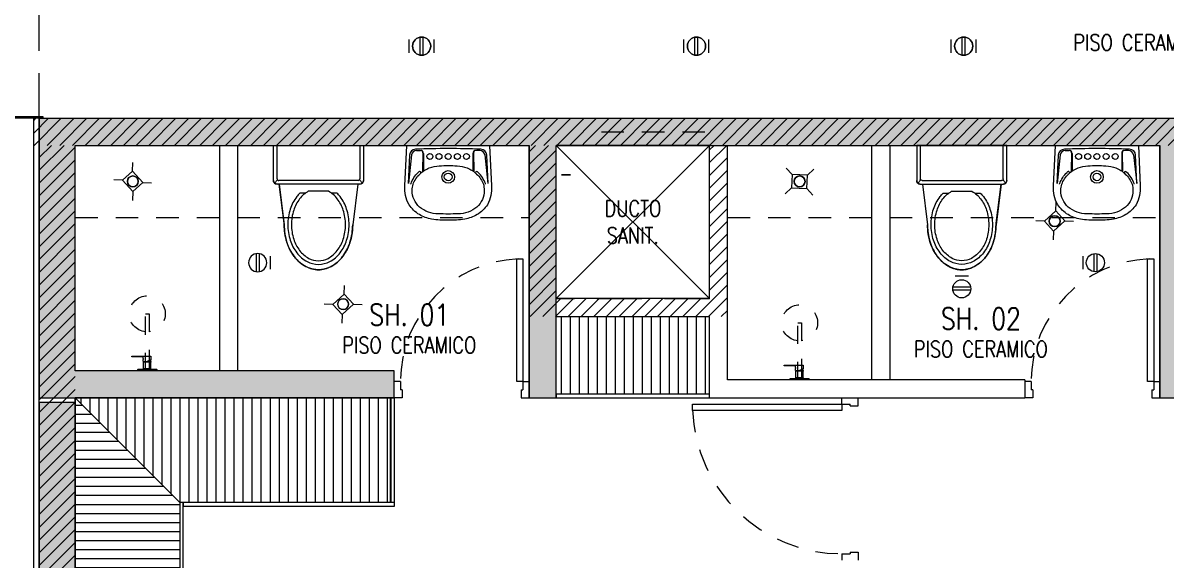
# Model space of a CAD drawing. Header units: millimetres. Extents: x 3738 to 3833, y 1327 to 1657.
# Drawn here: x 3795.41 to 3801.76, y 1485.61 to 1488.59 of the extents above; entities that cross this region are included whole.
import ezdxf
from ezdxf.enums import TextEntityAlignment as Align

# ---------------------------------------------------------------- set-up
doc = ezdxf.new("R2010")
doc.units = ezdxf.units.MM
for name, pattern in [('HIDDEN', [0.375, 0.25, -0.125]), ('HIDDEN2', [0.1875, 0.125, -0.0625]), ('X-REF_DP_Arquitectura$0$HIDDEN', [0.375, 0.25, -0.125])]:
    doc.linetypes.add(name, pattern=pattern)
doc.layers.get('0').update_dxf_attribs({"color": 251, "lineweight": 9})
for name, color, linetype, lineweight in [('A-07', 251, 'Continuous', 13), ('A-LINEAS', 251, 'Continuous', 13), ('A-MOBILIARIO', 251, 'Continuous', 13), ('A-MURO BAJO', 251, 'Continuous', 13), ('A-MUROS', 251, 'Continuous', 13), ('A-PROYECCIONES INT.', 251, 'HIDDEN2', 13), ('A-SANITARIOS', 251, 'Continuous', 13), ('A-TEXTO-ACABADO PISO', 251, 'Continuous', 13), ('A-TEXTO-AMBIENTE', 251, 'Continuous', 13), ('A_20_Estructuras', 251, 'Continuous', 13), ('A_30_DispositivosSanit', 251, 'Continuous', 13), ('A_50_TextoAmbiente', 251, 'Continuous', 13), ('A_50_TextoIndicaciones', 251, 'Continuous', 13), ('A_50_Vigas', 251, 'X-REF_DP_Arquitectura$0$HIDDEN', 13), ('A_60_HatchEstructuras', 251, 'Continuous', 13), ('DLP_MOBILIARIO FIJO', 251, 'Continuous', 13), ('MURO CF 120', 251, 'Continuous', 13), ('MURO CF 60', 251, 'Continuous', 13)]:
    doc.layers.add(name, color=color, linetype=linetype, lineweight=lineweight)
doc.styles.add('ROMANS', font='romans.shx', dxfattribs={"width": 0.8})
pattern_1 = [(45, (131.3, -47.8), (-0.035355339, 0.035355339), [])]
pattern_2 = [(45, (-21.67, -43.67528), (-0.03535534, 0.03535534), [])]

# ---------------------------------------------------------------- blocks, each defined once
blk = doc.blocks.new('ESTRUC_P1')
at = {"layer": 'A_60_HatchEstructuras'}
h = blk.add_hatch(color=256, dxfattribs=at)
h.dxf.hatch_style = 1
h.paths.add_polyline_path([(26.45, -4.925), (28.1, -4.925), (28.1, -4.775), (25.905, -4.775), (25.905, -4.925), (26.25, -4.925), (26.25, -6.325), (35.65, -6.325), (35.65, -6.175), (32.1, -6.175), (32.1, -4.775), (31.9, -4.775), (31.9, -6.175), (29, -6.175), (29, -4.775), (28.85, -4.775), (28.85, -6.175), (26.45, -6.175)])
h.paths.add_polyline_path([(25.88, -7.675), (28.4, -7.675), (28.4, -9.075), (28.55, -9.075), (28.55, -7.675), (31.9, -7.675), (31.9, -9.075), (32.1, -9.075), (32.1, -7.675), (35.65, -7.675), (35.65, -7.525), (25.68, -7.525), (25.68, -9.075), (27.65, -9.075), (27.65, -8.925), (25.88, -8.925)])
h = blk.add_hatch(color=256, dxfattribs=at)
h.dxf.hatch_style = 1
h.paths.add_polyline_path([(25.5, -7.525), (24.15, -7.525), (24.15, -7.675), (25.35, -7.675), (25.35, -10.025), (23.15, -10.025), (23.15, -9.475), (22.7, -9.475), (22.7, -9.625), (23, -9.625), (23, -10.175), (25.35, -10.175), (25.35, -12.825), (22.7, -12.825), (22.7, -12.975), (25.5, -12.975)])
h.paths.add_polyline_path([(25.88, -9.1), (25.68, -9.1), (25.68, -13.375), (26.5, -13.375), (26.5, -13.225), (25.88, -13.225)])
at = {"layer": 'A_20_Estructuras'}
for points in [[(25.88, -7.675), (28.4, -7.675), (28.4, -9.075), (28.55, -9.075), (28.55, -7.675), (31.9, -7.675), (31.9, -9.075), (32.1, -9.075), (32.1, -7.675), (35.65, -7.675), (35.65, -7.525), (25.68, -7.525), (25.68, -9.075), (27.65, -9.075), (27.65, -8.925), (25.88, -8.925)], [(25.88, -9.1), (25.68, -9.1), (25.68, -13.375), (26.5, -13.375), (26.5, -13.225), (25.88, -13.225)]]:
    blk.add_lwpolyline(points, close=True, dxfattribs=at)
at = {"layer": 'A_20_Estructuras', "linetype": 'HIDDEN', "ltscale": 0.5, "elevation": 0}
blk.add_lwpolyline([(28.8, -7.6), (29.4, -7.6)], dxfattribs=at)
at = {"layer": 'A_50_Vigas'}
blk.add_lwpolyline([(25.68, -7.525), (25.68, -6.325)], dxfattribs=at)
at = {"layer": 'A_50_Vigas', "elevation": 0}
for points in [[(29.4, -8.525), (29.4, -7.675)], [(29.4, -8.525), (28.55, -8.525)]]:
    blk.add_lwpolyline(points, dxfattribs=at)
blk = doc.blocks.new('N.03')
at = {"color": 3}
blk.add_lwpolyline([(-0.05, 5.46), (0.2, 5.46), (0.2, 5.45), (-0.05, 5.45)], close=True, dxfattribs=at)
at = {"layer": 'A-MUROS'}
blk.add_line((0.15, -0.4), (0.15, 5.45), dxfattribs=at)
blk = doc.blocks.new('SIFON JET_PLANTA')
for p, q in [((-0.215, 0.2181, 0), (-0.44, 0.19, 0)), ((-0.215, -0.23, 0), (-0.215, 0.23, 0)), ((-0.2091, 0.2441, 0), (-0.1921, 0.2271, 0)), ((-0.195, 0.25, 0), (0, 0.25, 0)), ((-0.195, -0.22, 0), (-0.195, 0.22, 0)), ((-0.185, 0.23, 0), (0, 0.23, 0)), ((0, 0.25, 0), (0, -0.25, 0)), ((-0.265, 0.0718, 0), (-0.265, 0.1028, 0)), ((-0.255, -0.0562, 0), (-0.255, 0.0562, 0)), ((-0.265, -0.1028, 0), (-0.265, -0.0718, 0)), ((-0.215, -0.2181, 0), (-0.44, -0.19, 0)), ((-0.2091, -0.2441, 0), (-0.1921, -0.2271, 0)), ((0, -0.25, 0), (-0.195, -0.25, 0)), ((0, -0.23, 0), (-0.185, -0.23, 0))]:
    blk.add_line(p, q)
at = {"extrusion": (-2.64698e-23, 6.61744e-24, -1)}
for p, q in [((-0.44, 0.19, 0), (-0.4322, 0.191, 0)), ((-0.4322, 0.191, 0), (-0.215, 0.2181, 0)), ((-0.215, 0.2278, 0), (-0.2149, 0.2323, 0)), ((-0.215, 0.2234, 0), (-0.215, 0.2278, 0)), ((-0.215, 0.2181, 0), (-0.215, 0.2234, 0)), ((-0.2149, 0.2323, 0), (-0.2142, 0.2356, 0)), ((-0.2142, 0.2356, 0), (-0.2129, 0.239, 0)), ((-0.2129, 0.239, 0), (-0.211, 0.2419, 0)), ((-0.211, 0.2419, 0), (-0.2091, 0.2441, 0)), ((-0.2091, 0.2441, 0), (-0.2077, 0.2455, 0)), ((-0.2077, 0.2455, 0), (-0.2055, 0.247, 0)), ((-0.2055, 0.247, 0), (-0.2007, 0.2492, 0)), ((-0.2007, 0.2492, 0), (-0.195, 0.25, 0)), ((-0.195, 0.25, 0), (-0.195, 0.25, 0)), ((-0.195, 0.25, 0), (-0.1605, 0.25, 0)), ((-0.1605, 0.25, 0), (-0.0975, 0.25, 0)), ((-0.0975, 0.25, 0), (-0.0323, 0.25, 0)), ((-0.0323, 0.25, 0), (0, 0.25, 0)), ((0, 0.25, 0), (0, -0.25, 0)), ((-0.6299, 0.1235, 0), (-0.6251, 0.1276, 0)), ((-0.6251, 0.1276, 0), (-0.6206, 0.1314, 0)), ((-0.6206, 0.1314, 0), (-0.6168, 0.1344, 0)), ((-0.6168, 0.1344, 0), (-0.6106, 0.1389, 0)), ((-0.6106, 0.1389, 0), (-0.6061, 0.142, 0)), ((-0.6061, 0.142, 0), (-0.6, 0.1461, 0)), ((-0.6, 0.1461, 0), (-0.5963, 0.1484, 0)), ((-0.5963, 0.1484, 0), (-0.5908, 0.1517, 0)), ((-0.5908, 0.1517, 0), (-0.5862, 0.1543, 0)), ((-0.5862, 0.1543, 0), (-0.5794, 0.158, 0)), ((-0.5794, 0.158, 0), (-0.5693, 0.1629, 0)), ((-0.5693, 0.1629, 0), (-0.5517, 0.1703, 0)), ((-0.5517, 0.1703, 0), (-0.5465, 0.1722, 0)), ((-0.5465, 0.1722, 0), (-0.5385, 0.1749, 0)), ((-0.5385, 0.1749, 0), (-0.5346, 0.176, 0)), ((-0.5346, 0.176, 0), (-0.5265, 0.1784, 0)), ((-0.5265, 0.1784, 0), (-0.5216, 0.1797, 0)), ((-0.5216, 0.1797, 0), (-0.5148, 0.1813, 0)), ((-0.5148, 0.1813, 0), (-0.5079, 0.1829, 0)), ((-0.5079, 0.1829, 0), (-0.5016, 0.1842, 0)), ((-0.5016, 0.1842, 0), (-0.4865, 0.1867, 0)), ((-0.4865, 0.1867, 0), (-0.4763, 0.188, 0)), ((-0.4763, 0.188, 0), (-0.4726, 0.1884, 0)), ((-0.4726, 0.1884, 0), (-0.4636, 0.1892, 0)), ((-0.4636, 0.1892, 0), (-0.4549, 0.1897, 0)), ((-0.4549, 0.1897, 0), (-0.449, 0.1899, 0)), ((-0.449, 0.1899, 0), (-0.44, 0.19, 0)), ((-0.6779, 0.0582, 0), (-0.6745, 0.0655, 0)), ((-0.6745, 0.0655, 0), (-0.6722, 0.0699, 0)), ((-0.6745, 0.0655, 0), (-0.6745, 0.0655, 0)), ((-0.6722, 0.0699, 0), (-0.6705, 0.0728, 0)), ((-0.6705, 0.0728, 0), (-0.669, 0.0755, 0)), ((-0.669, 0.0755, 0), (-0.6672, 0.0785, 0)), ((-0.6672, 0.0785, 0), (-0.665, 0.082, 0)), ((-0.665, 0.082, 0), (-0.6634, 0.0845, 0)), ((-0.6634, 0.0845, 0), (-0.6611, 0.088, 0)), ((-0.6611, 0.088, 0), (-0.657, 0.0936, 0)), ((-0.657, 0.0936, 0), (-0.6534, 0.0984, 0)), ((-0.657, 0.0936, 0), (-0.657, 0.0936, 0)), ((-0.6534, 0.0984, 0), (-0.6503, 0.1023, 0)), ((-0.6534, 0.0984, 0), (-0.6534, 0.0984, 0)), ((-0.6503, 0.1023, 0), (-0.6453, 0.108, 0)), ((-0.6453, 0.108, 0), (-0.6386, 0.1152, 0)), ((-0.6386, 0.1152, 0), (-0.6326, 0.121, 0)), ((-0.6326, 0.121, 0), (-0.6299, 0.1235, 0)), ((-0.69, 0, 0), (-0.6899, 0.0044, 0)), ((-0.6899, 0.0044, 0), (-0.6897, 0.0096, 0)), ((-0.6897, 0.0096, 0), (-0.6893, 0.014, 0)), ((-0.6893, 0.014, 0), (-0.6887, 0.0194, 0)), ((-0.6887, 0.0194, 0), (-0.6881, 0.0236, 0)), ((-0.6881, 0.0236, 0), (-0.6872, 0.0284, 0)), ((-0.6881, 0.0236, 0), (-0.6881, 0.0236, 0)), ((-0.6872, 0.0284, 0), (-0.6867, 0.031, 0)), ((-0.6867, 0.031, 0), (-0.6855, 0.0361, 0)), ((-0.6855, 0.0361, 0), (-0.6838, 0.0421, 0)), ((-0.6855, 0.0361, 0), (-0.6855, 0.0361, 0)), ((-0.6838, 0.0421, 0), (-0.6819, 0.048, 0)), ((-0.6838, 0.0421, 0), (-0.6838, 0.0421, 0)), ((-0.6819, 0.048, 0), (-0.6804, 0.0521, 0)), ((-0.6804, 0.0521, 0), (-0.6793, 0.0547, 0)), ((-0.6793, 0.0547, 0), (-0.6779, 0.0582, 0)), ((-0.6899, -0.0065, 0), (-0.69, 0, 0)), ((-0.6896, -0.0111, 0), (-0.6899, -0.0065, 0)), ((-0.6891, -0.0164, 0), (-0.6896, -0.0111, 0)), ((-0.6881, -0.0232, 0), (-0.6891, -0.0164, 0)), ((-0.6876, -0.0264, 0), (-0.6881, -0.0232, 0)), ((-0.687, -0.0296, 0), (-0.6876, -0.0264, 0)), ((-0.6864, -0.0321, 0), (-0.687, -0.0296, 0)), ((-0.6855, -0.0361, 0), (-0.6864, -0.0321, 0)), ((-0.6838, -0.0419, 0), (-0.6855, -0.0361, 0)), ((-0.6827, -0.0457, 0), (-0.6838, -0.0419, 0)), ((-0.6814, -0.0492, 0), (-0.6827, -0.0457, 0)), ((-0.6803, -0.0522, 0), (-0.6814, -0.0492, 0)), ((-0.6792, -0.0551, 0), (-0.6803, -0.0522, 0)), ((-0.6779, -0.0581, 0), (-0.6792, -0.0551, 0)), ((-0.677, -0.0602, 0), (-0.6779, -0.0581, 0)), ((-0.6751, -0.0642, 0), (-0.677, -0.0602, 0)), ((-0.6722, -0.0699, 0), (-0.6751, -0.0642, 0)), ((-0.6706, -0.0727, 0), (-0.6722, -0.0699, 0)), ((-0.6679, -0.0774, 0), (-0.6706, -0.0727, 0)), ((-0.6646, -0.0826, 0), (-0.6679, -0.0774, 0)), ((-0.6623, -0.0862, 0), (-0.6646, -0.0826, 0)), ((-0.6599, -0.0897, 0), (-0.6623, -0.0862, 0)), ((-0.6554, -0.0958, 0), (-0.6599, -0.0897, 0)), ((-0.6494, -0.1032, 0), (-0.6554, -0.0958, 0)), ((-0.6458, -0.1074, 0), (-0.6494, -0.1032, 0)), ((-0.64, -0.1137, 0), (-0.6458, -0.1074, 0)), ((-0.6379, -0.1158, 0), (-0.64, -0.1137, 0)), ((-0.6347, -0.119, 0), (-0.6379, -0.1158, 0)), ((-0.6335, -0.1201, 0), (-0.6347, -0.119, 0)), ((-0.6347, -0.119, 0), (-0.6347, -0.119, 0)), ((-0.6318, -0.1217, 0), (-0.6335, -0.1201, 0)), ((-0.6305, -0.123, 0), (-0.6318, -0.1217, 0)), ((-0.6318, -0.1217, 0), (-0.6318, -0.1217, 0)), ((-0.6288, -0.1244, 0), (-0.6305, -0.123, 0)), ((-0.6276, -0.1255, 0), (-0.6288, -0.1244, 0)), ((-0.6262, -0.1268, 0), (-0.6276, -0.1255, 0)), ((-0.6245, -0.1281, 0), (-0.6262, -0.1268, 0)), ((-0.6235, -0.1291, 0), (-0.6245, -0.1281, 0)), ((-0.6245, -0.1281, 0), (-0.6245, -0.1281, 0)), ((-0.6223, -0.13, 0), (-0.6235, -0.1291, 0)), ((-0.6215, -0.1307, 0), (-0.6223, -0.13, 0)), ((-0.6204, -0.1315, 0), (-0.6215, -0.1307, 0)), ((-0.6193, -0.1324, 0), (-0.6204, -0.1315, 0)), ((-0.6179, -0.1335, 0), (-0.6193, -0.1324, 0)), ((-0.6168, -0.1344, 0), (-0.6179, -0.1335, 0)), ((-0.6153, -0.1355, 0), (-0.6168, -0.1344, 0)), ((-0.6142, -0.1363, 0), (-0.6153, -0.1355, 0)), ((-0.612, -0.1379, 0), (-0.6142, -0.1363, 0)), ((-0.6086, -0.1403, 0), (-0.612, -0.1379, 0)), ((-0.607, -0.1415, 0), (-0.6086, -0.1403, 0)), ((-0.6058, -0.1422, 0), (-0.607, -0.1415, 0)), ((-0.6039, -0.1435, 0), (-0.6058, -0.1422, 0)), ((-0.602, -0.1448, 0), (-0.6039, -0.1435, 0)), ((-0.6004, -0.1458, 0), (-0.602, -0.1448, 0)), ((-0.5987, -0.1469, 0), (-0.6004, -0.1458, 0)), ((-0.5964, -0.1483, 0), (-0.5987, -0.1469, 0)), ((-0.595, -0.1492, 0), (-0.5964, -0.1483, 0)), ((-0.5936, -0.15, 0), (-0.595, -0.1492, 0)), ((-0.5918, -0.1511, 0), (-0.5936, -0.15, 0)), ((-0.5896, -0.1524, 0), (-0.5918, -0.1511, 0)), ((-0.5871, -0.1538, 0), (-0.5896, -0.1524, 0)), ((-0.5833, -0.1559, 0), (-0.5871, -0.1538, 0)), ((-0.5781, -0.1587, 0), (-0.5833, -0.1559, 0)), ((-0.5759, -0.1598, 0), (-0.5781, -0.1587, 0)), ((-0.5738, -0.1608, 0), (-0.5759, -0.1598, 0)), ((-0.5702, -0.1625, 0), (-0.5738, -0.1608, 0)), ((-0.5675, -0.1637, 0), (-0.5702, -0.1625, 0)), ((-0.5659, -0.1645, 0), (-0.5675, -0.1637, 0)), ((-0.5644, -0.1652, 0), (-0.5659, -0.1645, 0)), ((-0.5614, -0.1664, 0), (-0.5644, -0.1652, 0)), ((-0.5598, -0.1671, 0), (-0.5614, -0.1664, 0)), ((-0.5568, -0.1683, 0), (-0.5598, -0.1671, 0)), ((-0.5543, -0.1693, 0), (-0.5568, -0.1683, 0)), ((-0.551, -0.1706, 0), (-0.5543, -0.1693, 0)), ((-0.5491, -0.1713, 0), (-0.551, -0.1706, 0)), ((-0.5465, -0.1722, 0), (-0.5491, -0.1713, 0)), ((-0.5449, -0.1728, 0), (-0.5465, -0.1722, 0)), ((-0.5428, -0.1735, 0), (-0.5449, -0.1728, 0)), ((-0.5412, -0.174, 0), (-0.5428, -0.1735, 0)), ((-0.5385, -0.1749, 0), (-0.5412, -0.174, 0)), ((-0.5352, -0.1759, 0), (-0.5385, -0.1749, 0)), ((-0.5385, -0.1749, 0), (-0.5385, -0.1749, 0)), ((-0.5321, -0.1768, 0), (-0.5352, -0.1759, 0)), ((-0.5296, -0.1775, 0), (-0.5321, -0.1768, 0)), ((-0.5267, -0.1783, 0), (-0.5296, -0.1775, 0)), ((-0.5238, -0.1791, 0), (-0.5267, -0.1783, 0)), ((-0.5267, -0.1783, 0), (-0.5267, -0.1783, 0)), ((-0.5217, -0.1796, 0), (-0.5238, -0.1791, 0)), ((-0.5177, -0.1807, 0), (-0.5217, -0.1796, 0)), ((-0.5151, -0.1813, 0), (-0.5177, -0.1807, 0)), ((-0.5118, -0.1821, 0), (-0.5151, -0.1813, 0)), ((-0.5094, -0.1826, 0), (-0.5118, -0.1821, 0)), ((-0.5066, -0.1832, 0), (-0.5094, -0.1826, 0)), ((-0.5022, -0.184, 0), (-0.5066, -0.1832, 0)), ((-0.4974, -0.1849, 0), (-0.5022, -0.184, 0)), ((-0.495, -0.1854, 0), (-0.4974, -0.1849, 0)), ((-0.4974, -0.1849, 0), (-0.4974, -0.1849, 0)), ((-0.4936, -0.1856, 0), (-0.495, -0.1854, 0)), ((-0.4916, -0.1859, 0), (-0.4936, -0.1856, 0)), ((-0.4884, -0.1864, 0), (-0.4916, -0.1859, 0)), ((-0.4862, -0.1867, 0), (-0.4884, -0.1864, 0)), ((-0.4824, -0.1872, 0), (-0.4862, -0.1867, 0)), ((-0.4812, -0.1874, 0), (-0.4824, -0.1872, 0)), ((-0.4785, -0.1877, 0), (-0.4812, -0.1874, 0)), ((-0.4761, -0.188, 0), (-0.4785, -0.1877, 0)), ((-0.4735, -0.1883, 0), (-0.4761, -0.188, 0)), ((-0.4695, -0.1887, 0), (-0.4735, -0.1883, 0)), ((-0.4651, -0.189, 0), (-0.4695, -0.1887, 0)), ((-0.4639, -0.1891, 0), (-0.4651, -0.189, 0)), ((-0.4651, -0.189, 0), (-0.4651, -0.189, 0)), ((-0.4619, -0.1893, 0), (-0.4639, -0.1891, 0)), ((-0.4592, -0.1894, 0), (-0.4619, -0.1893, 0)), ((-0.4568, -0.1896, 0), (-0.4592, -0.1894, 0)), ((-0.455, -0.1897, 0), (-0.4568, -0.1896, 0)), ((-0.4518, -0.1898, 0), (-0.455, -0.1897, 0)), ((-0.449, -0.1899, 0), (-0.4518, -0.1898, 0)), ((-0.4467, -0.1899, 0), (-0.449, -0.1899, 0)), ((-0.4428, -0.19, 0), (-0.4467, -0.1899, 0)), ((-0.44, -0.19, 0), (-0.4428, -0.19, 0)), ((-0.215, -0.2181, 0), (-0.44, -0.19, 0)), ((-0.215, -0.227, 0), (-0.215, -0.2181, 0)), ((-0.215, -0.23, 0), (-0.215, -0.227, 0)), ((-0.2147, -0.2335, 0), (-0.215, -0.23, 0)), ((-0.2138, -0.2369, 0), (-0.2147, -0.2335, 0)), ((-0.2126, -0.2395, 0), (-0.2138, -0.2369, 0)), ((-0.2138, -0.2369, 0), (-0.2138, -0.2369, 0)), ((-0.2108, -0.2423, 0), (-0.2126, -0.2395, 0)), ((-0.2126, -0.2395, 0), (-0.2126, -0.2395, 0)), ((-0.2091, -0.2441, 0), (-0.2108, -0.2423, 0)), ((-0.2108, -0.2423, 0), (-0.2108, -0.2423, 0)), ((-0.2108, -0.2423, 0), (-0.2108, -0.2423, 0)), ((-0.209, -0.244, 0), (-0.2091, -0.2441, 0)), ((-0.2067, -0.2462, 0), (-0.209, -0.244, 0)), ((-0.209, -0.244, 0), (-0.209, -0.244, 0)), ((-0.2029, -0.2484, 0), (-0.2067, -0.2462, 0)), ((-0.2067, -0.2462, 0), (-0.2067, -0.2462, 0)), ((-0.1995, -0.2495, 0), (-0.2029, -0.2484, 0)), ((-0.2029, -0.2484, 0), (-0.2029, -0.2484, 0)), ((-0.195, -0.25, 0), (-0.1995, -0.2495, 0)), ((0, -0.25, 0), (-0.195, -0.25, 0))]:
    blk.add_line(p, q, dxfattribs=at)
at = {"elevation": 0}
for points in [[(-0.265, 0.1028, 0.0362), (-0.2844, 0.1202, 0.08725), (-0.3535, 0.1565, 0.077598), (-0.44, 0.17, 0.077598), (-0.5265, 0.1565, 0.08725), (-0.5956, 0.1202, 0.105601), (-0.6443, 0.0627, 0.12364), (-0.66, 0, 0.12364), (-0.6443, -0.0627, 0.105601), (-0.5956, -0.1202, 0.08725), (-0.5265, -0.1565, 0.077598), (-0.44, -0.17, 0.077598)], [(-0.255, 0.0562, 0.100268), (-0.2967, 0.1044, 0.08725), (-0.3596, 0.1374, 0.077598), (-0.44, 0.15, 0.077598), (-0.5204, 0.1374, 0.08725), (-0.5833, 0.1044, 0.105601), (-0.6266, 0.0532, 0.12364), (-0.64, 0, 0.12364), (-0.6266, -0.0532, 0.105601), (-0.5833, -0.1044, 0.08725), (-0.5204, -0.1374, 0.077598), (-0.44, -0.15, 0.077598)], [(-0.44, -0.15, 0.077598), (-0.3596, -0.1374, 0.08725), (-0.2967, -0.1044, 0.100268), (-0.255, -0.0562, 0.12364)], [(-0.44, -0.17, 0.077598), (-0.3535, -0.1565, 0.08725), (-0.2844, -0.1202, 0.0362), (-0.265, -0.1028, 0.12364)]]:
    blk.add_lwpolyline(points, format="xyb", dxfattribs=at)
for centre, radius, start, end in [((-0.195, 0.23, 0), 0.02, 90, 180), ((-0.185, 0.22, 0), 0.01, 90, 180), ((-0.4939, -0.0273, 0), 0.203, 127.23483, 151.40883), ((-0.4613, -0.0702, 0), 0.257, 107.47412, 127.23483), ((-0.44, -0.1379, 0), 0.3279, 90, 107.47412), ((-0.544, 0, 0), 0.146, 151.40883, 180), ((-0.544, 0, 0), 0.146, 180, 208.59117), ((-0.4939, 0.0273, 0), 0.203, 208.59117, 232.76517), ((-0.4613, 0.0702, 0), 0.257, 232.76517, 252.52588), ((-0.44, 0.1379, 0), 0.3279, 252.52588, 270), ((-0.195, -0.23, 0), 0.02, 180, 270), ((-0.185, -0.22, 0), 0.01, 180, 270)]:
    blk.add_arc(centre, radius, start, end)
blk = doc.blocks.new('BOWL-ITALGRIF_VARADERO_01')
for p, q in [((-0.2032, -0.1971), (-0.2208, -0.038)), ((0.2032, -0.1971), (0.2208, -0.038)), ((-0.1404, -0.2077), (-0.1424, -0.1083)), ((-0.1375, -0.205), (-0.1375, -0.1117)), ((0.1375, -0.205), (0.1375, -0.1117)), ((0.1404, -0.2077), (0.1424, -0.1083)), ((-0.1753, -0.222), (-0.1544, -0.222)), ((0.1753, -0.222), (0.1544, -0.222))]:
    blk.add_line(p, q)
for points in [[(-0.0917, 0.1589, -0.02989), (-0.0456, 0.1646, -0.007822), (0.0456, 0.1646, -0.02989), (0.0918, 0.1589, -0.091737), (0.1601, 0.1343, -0.112496), (0.2175, 0.0792, -0.147885), (0.2402, -0.0257), (0.23, -0.25), (-0.23, -0.25), (-0.2402, -0.0257, -0.147885), (-0.2175, 0.0792, -0.112496), (-0.1601, 0.1343, -0.091737)], [(-0.0496, -0.1363, -0.062677), (-0.1048, -0.1249, -0.110639), (-0.1576, -0.091, -0.120976), (-0.195, -0.0344, -0.061198), (-0.2, 0, -0.21707), (-0.1593, 0.092, -0.174983), (-0.0545, 0.1298, -0.010618), (0, 0.131, -0.010618), (0.0545, 0.1298, -0.174983), (0.1593, 0.092, -0.21707), (0.2, 0, -0.061198), (0.195, -0.0344, -0.120976), (0.1576, -0.091, -0.110639), (0.1048, -0.1249, -0.062677), (0.0496, -0.1363, -0.017583), (0, -0.138, -0.017583)]]:
    blk.add_lwpolyline(points, format="xyb", close=True)
for points in [[(-0.2216, -0.0381), (-0.2145, -0.1954, 0.390823), (-0.1807, -0.2288, 0.017524), (0.1807, -0.2288, 0.390823), (0.2145, -0.1954), (0.2216, -0.0381)], [(-0.2072, -0.035, 0.005), (-0.2064, -0.038, 0.121292), (-0.166, -0.0996, 0.007977), (-0.1624, -0.1031)], [(0.2072, -0.035, -0.005), (0.2064, -0.038, -0.121292), (0.166, -0.0996, -0.007977), (0.1624, -0.1031)]]:
    blk.add_lwpolyline(points, format="xyb")
for centre, radius in [((0, -0.075), 0.035), ((0, -0.075), 0.0215), ((-0.1015, -0.1885), 0.0165), ((-0.051, -0.1885), 0.0165), ((0, -0.1885), 0.0165), ((0.051, -0.1885), 0.0165), ((0.1015, -0.1885), 0.0165)]:
    blk.add_circle(centre, radius)
for centre, radius, start, end in [((-0.1583, -0.0987), 0.006, 226.64309, 46.64309), ((-0.1404, -0.1083), 0.002, 54.36186, 181.13739), ((-0.1355, -0.1117), 0.002, 56.71088, 180), ((0.1048, -0.1249), 9.094947017729287e-16, 0, 217.6714), ((0.1355, -0.1117), 0.002, 0, 123.28912), ((0.1404, -0.1083), 0.002, 358.86261, 125.63814), ((0.1583, -0.0987), 0.006, 133.35691, 313.35691), ((-0.1753, -0.194), 0.028, 186.31112, 270), ((-0.1545, -0.205), 0.017, 270, 0), ((-0.1544, -0.208), 0.014, 270, 1.13739), ((0.1545, -0.205), 0.017, 180, 270), ((0.1544, -0.208), 0.014, 178.86261, 270), ((0.1753, -0.194), 0.028, 270, 353.68888)]:
    blk.add_arc(centre, radius, start, end)
blk = doc.blocks.new('*U258')
for p, q in [((0.01, 0.855), (0.01, 0.9)), ((0.1, 0.865), (0.1, 0.9)), ((0.055, 0.855), (0.01, 0.855)), ((0.1, 0.865), (0.055, 0.865)), ((0.055, 0.855), (0.055, 0.865)), ((0.055, 0.045), (0.01, 0.045)), ((0.01, 0.045), (0.01, 0)), ((0.055, 0.045), (0.055, 0.035)), ((0.1, 0.035), (0.055, 0.035)), ((0.1, 0.035), (0.1, 0))]:
    blk.add_line(p, q)
blk.add_lwpolyline([(0.93, 0.07), (0.93, 0.035), (0.1, 0.035), (0.1, 0.07)], close=True)
at = {"color": 7, "linetype": 'HIDDEN2'}
blk.add_arc((0.0995, 0.0339), 0.8311, 2.23015, 89.96723, dxfattribs=at)
blk = doc.blocks.new('*U281')
for p, q in [((0.01, 0.705), (0.01, 0.75)), ((0.055, 0.705), (0.01, 0.705)), ((0.1, 0.715), (0.055, 0.715)), ((0.055, 0.705), (0.055, 0.715)), ((0.1, 0.715), (0.1, 0.75)), ((0.055, 0.045), (0.01, 0.045)), ((0.01, 0.045), (0.01, 0)), ((0.055, 0.045), (0.055, 0.035)), ((0.1, 0.035), (0.055, 0.035)), ((0.1, 0.035), (0.1, 0))]:
    blk.add_line(p, q)
blk.add_lwpolyline([(0.78, 0.07), (0.78, 0.035), (0.1, 0.035), (0.1, 0.07)], close=True)
at = {"color": 7, "linetype": 'HIDDEN2'}
blk.add_arc((0.0996, 0.0341), 0.6809, 2.23015, 89.96723, dxfattribs=at)
blk = doc.blocks.new('ducha marsano')
at = {"linetype": 'HIDDEN2', "ltscale": 0.5, "extrusion": (-4.9425e-10, -7.91123e-10, -1)}
for p, q in [((-0.01, 0), (0.01, 0)), ((0.01, 0), (0.01, -0.3155)), ((-0.0205, -0.08), (-0.0205, -0.0601)), ((-0.0155, -0.058), (-0.0157, -0.058)), ((-0.01, -0.3155), (-0.01, 0)), ((0.0225, -0.0515), (-0.0001, -0.0515)), ((0.0225, -0.0515), (0.0225, -0.0627)), ((0.021, -0.0815), (-0.019, -0.0815)), ((0.025, -0.0815), (0.021, -0.0815)), ((0.0225, -0.0682), (0.0225, -0.077)), ((0.0225, -0.077), (0.025, -0.077)), ((0.025, -0.077), (0.0771, -0.077)), ((0.0771, -0.0815), (0.025, -0.0815)), ((0.0771, -0.077), (0.0816, -0.077)), ((0.0816, -0.0815), (0.0771, -0.0815)), ((0.0816, -0.077), (0.082, -0.077)), ((0.082, -0.0815), (0.0816, -0.0815)), ((0.082, -0.077), (0.084, -0.077)), ((0.084, -0.0815), (0.082, -0.0815)), ((0.0855, -0.0785), (0.0855, -0.08)), ((0.01, -0.3155), (-0.01, -0.3155))]:
    blk.add_line(p, q, dxfattribs=at)
for centre, radius, start, end in [((-0.0004, -0.0462), 0.02, 323.95812, 354.92979), ((0.0004, -0.0462), 0.02, 185.07021, 195.2705), ((0.019, -0.08), 0.0015, 270, 360), ((-0.084, -0.0785), 0.0015, 90, 180), ((-0.084, -0.08), 0.0015, 180, 270), ((0, -0.3155), 0.1, 95.73917, 84.26083)]:
    blk.add_arc(centre, radius, start, end, dxfattribs=at)
at = {"linetype": 'HIDDEN2', "ltscale": 0.5, "extrusion": (-4.94252e-10, -7.91124e-10, -1)}
blk.add_ellipse((0, -0.0515), major_axis=(-0.0225, -0.0095), ratio=0.001448, start_param=0.425436, end_param=1.567366, dxfattribs=at)
at = {"linetype": 'HIDDEN2', "ltscale": 0.5}
for points, degree in [([(-0.0305, 0), (0, 0), (0.0305, 0)], 2), ([(0.0305, 0), (0.0415, 0), (0.0525, 0)], 2), ([(0.0525, 0), (0.0525, -0.0038), (0.0525, -0.0075)], 2), ([(-0.0525, 0), (-0.0525, -0.0038), (-0.0525, -0.0075)], 2), ([(-0.0525, 0), (-0.0415, 0), (-0.0305, 0)], 2), ([(-0.0525, -0.0075), (-0.0525, -0.0075), (-0.0525, -0.0075)], 2), ([(0.0305, -0.008), (0, -0.008), (-0.0305, -0.008)], 2), ([(-0.0215, -0.008), (-0.0215, -0.0093), (-0.0215, -0.0105)], 2), ([(-0.021, -0.011), (-0.007, -0.011), (0.007, -0.011), (0.021, -0.011)], 3), ([(-0.02, -0.011), (-0.02, -0.0294), (-0.02, -0.0477)], 2), ([(-0.0197, -0.048), (0, -0.048), (0.0197, -0.048)], 2), ([(0.02, -0.011), (0.02, -0.0294), (0.02, -0.0477)], 2), ([(0.0215, -0.008), (0.0215, -0.0093), (0.0215, -0.0105)], 2)]:
    blk.add_open_spline(points, degree=degree, dxfattribs=at)
for points, weights in [([(-0.0525, -0.0075), (-0.0525, -0.0075), (-0.0525, -0.0075)], [1, 0.990847086912, 0.982266230892]), ([(-0.052, -0.008), (-0.0525, -0.008), (-0.0525, -0.0075)], [1, 0.707106781193, 1]), ([(-0.0215, -0.0105), (-0.0215, -0.011), (-0.021, -0.011)], [1, 0.70710678154, 1]), ([(-0.02, -0.0477), (-0.02, -0.048), (-0.0197, -0.048)], [1, 0.707106780138, 1]), ([(0.02, -0.0477), (0.02, -0.048), (0.0197, -0.048)], [1, 0.707106779703, 1]), ([(0.0211, -0.011), (0.0211, -0.011), (0.021, -0.011)], [1, 0.992411795776, 1]), ([(0.052, -0.008), (0.0521, -0.008), (0.0521, -0.008)], [1, 0.992411795771, 1])]:
    blk.add_rational_spline(points, weights, degree=2, dxfattribs=at)
for points, knots in [([(-0.0305, -0.008), (-0.0332, -0.008), (-0.0374, -0.008), (-0.0424, -0.008), (-0.0458, -0.008), (-0.0486, -0.008), (-0.0512, -0.008), (-0.052, -0.008), (-0.052, -0.008)], [0, 0, 0, 0, 8.104572, 12.495263, 16.885954, 21.276645, 25.667336, 33.771908, 33.771908, 33.771908, 33.771908]), ([(0.0225, -0.0682), (0.0225, -0.0682), (0.0225, -0.0682), (0.0225, -0.0679), (0.0224, -0.0677), (0.0224, -0.0672), (0.0224, -0.0669), (0.0223, -0.0662), (0.0223, -0.0658), (0.0223, -0.0652), (0.0223, -0.0648), (0.0224, -0.0641), (0.0224, -0.0638), (0.0224, -0.0633), (0.0225, -0.0631), (0.0225, -0.0628), (0.0225, -0.0627), (0.0225, -0.0627)], [0.4148436, 0.4148436, 0.4148436, 0.4148436, 0.5185541, 0.5185541, 0.6222645, 0.6222645, 0.7259759, 0.7259759, 0.8296873, 0.8296873, 0.9333987, 0.9333987, 1.03711, 1.03711, 1.1408205, 1.1408205, 1.2445309, 1.2445309, 1.2445309, 1.2445309]), ([(0.052, -0.008), (0.052, -0.008), (0.0512, -0.008), (0.0486, -0.008), (0.0458, -0.008), (0.0424, -0.008), (0.0374, -0.008), (0.0332, -0.008), (0.0305, -0.008)], [0, 0, 0, 0, 8.104572, 12.495263, 16.885954, 21.276645, 25.667336, 33.771908, 33.771908, 33.771908, 33.771908])]:
    blk.add_open_spline(points, degree=3, knots=knots, dxfattribs=at)
for points, weights, degree, knots in [([(0.0211, -0.011), (0.0211, -0.011), (0.0211, -0.011), (0.0211, -0.011), (0.0214, -0.0109), (0.0215, -0.0107), (0.0215, -0.0105)], [0.918641037743, 0.918640949346, 0.918640860949, 0.918640772552, 0.789223156395, 0.789223156395, 0.918640772552], 3, [0.1238988, 0.1238988, 0.1238988, 0.1238988, 0.1238993, 0.1238993, 0.1238993, 0.78603, 0.78603, 0.78603, 0.78603]), ([(0.0521, -0.008), (0.0521, -0.008), (0.0521, -0.008), (0.0525, -0.0079), (0.0525, -0.0075)], [0.918641037749, 0.918640905153, 0.918640772558, 0.724517853988, 0.918640772558], 2, [0.1238988, 0.1238988, 0.1238988, 0.1238993, 0.1238993, 0.7860311, 0.7860311, 0.7860311])]:
    blk.add_rational_spline(points, weights, degree=degree, knots=knots, dxfattribs=at)
blk = doc.blocks.new('DPTO 75_1P')
at = {"layer": 'DLP_MOBILIARIO FIJO'}
h = blk.add_hatch(dxfattribs=at)
h.set_pattern_fill('_USER', color=8, scale=0.05, angle=450, pattern_type=0)
h.set_pattern_definition([(90, (7.20001, -1.149994), (-0.05, 2e-17), [])])
h.paths.add_polyline_path([(8, -1.1), (7.15, -1.1), (7.15, -1.53), (8, -1.53)])
at = {"layer": 'A-LINEAS'}
for p, q in [((7.15, -0.15, 0), (8, -1, 0)), ((7.15, -1, 0), (8, -0.15, 0))]:
    blk.add_line(p, q, dxfattribs=at)
at = {"layer": 'A-MURO BAJO'}
for p, q in [((6.15, -0.15, 0), (6.15, -1.45, 0)), ((6.25, -0.15, 0), (6.25, -1.45, 0)), ((9.77, -0.15, 0), (9.77, -1.4, 0)), ((9.87, -0.15, 0), (9.87, -1.4, 0))]:
    blk.add_line(p, q, dxfattribs=at)
at = {"layer": 'A-MUROS'}
for p, q in [((10.87, 0, 0), (0.9, 0, 0)), ((7.05, -0.15, 0), (4.65, -0.15, 0)), ((4.65, -1.55, 0), (4.65, -0.15, 0)), ((7.05, -1.45, 0), (7.05, -0.15, 0)), ((7.15, -1, 0), (7.15, -0.15, 0)), ((7.15, -0.15, 0), (8, -0.15, 0)), ((8, -1, 0), (8, -0.15, 0)), ((8.15, -1.55, 0), (8.15, -0.15, 0)), ((10.67, -0.15, 0), (8.15, -0.15, 0)), ((10.67, -1.4, 0), (10.67, -0.15, 0)), ((7.15, -1, 0), (8, -1, 0)), ((7.15, -1.55, 0), (7.15, -1.1, 0)), ((8, -1.1, 0), (7.15, -1.1, 0)), ((8, -1.55, 0), (8, -1.1, 0)), ((5.4, -1.45, 0), (7.05, -1.45, 0)), ((5.4, -1.45, 0), (5.4, -1.55, 0)), ((8.9, -1.55, 0), (8.9, -1.4, 0)), ((8.9, -1.4, 0), (10.67, -1.4, 0)), ((4.65, -1.55, 0), (4.45, -1.55, 0)), ((7.15, -1.55, 0), (5.4, -1.55, 0)), ((8.15, -1.55, 0), (8, -1.55, 0))]:
    blk.add_line(p, q, dxfattribs=at)
at = {"layer": 'A-PROYECCIONES INT.'}
for p, q in [((7.05, -0.55, 0), (4.65, -0.55, 0)), ((10.67, -0.55, 0), (8.15, -0.55, 0))]:
    blk.add_line(p, q, dxfattribs=at)
at = {"layer": 'DLP_MOBILIARIO FIJO', "elevation": 0}
for points in [[(7.15, -1.55), (7.15, -1.53), (8, -1.53), (8, -1.55)], [(8.92, -1.55), (8.9, -1.55), (8.9, -2.13), (8.92, -2.13)]]:
    blk.add_lwpolyline(points, close=True, dxfattribs=at)
at = {"layer": 'A-MOBILIARIO'}
for name, p, xscale, rotation in [('*U281', (4.65, -1.56, 0), -1.000000000000002, 270), ('*U281', (8.15, -1.56, 0), -1.000000000000002, 270), ('*U258', (6.315, -1.55, 0), -1, 180)]:
    blk.add_blockref(name, p, dxfattribs=dict(at, xscale=xscale, rotation=rotation))
at = {"layer": 'A-SANITARIOS', "xscale": -1, "rotation": 180}
for p in [(5, -0.4, 0), (8.6, -0.4, 0)]:
    blk.add_blockref('BOWL-ITALGRIF_VARADERO_01', p, dxfattribs=at)
at = {"layer": 'A-SANITARIOS', "extrusion": (4.49068e-08, -3.60286e-08, 1), "rotation": 90.00000133122334}
blk.add_blockref('SIFON JET_PLANTA', (5.75, -0.15, 0), dxfattribs=at)
at = {"layer": 'A-SANITARIOS', "extrusion": (4.49068e-08, 3.60286e-08, -1), "zscale": -1, "rotation": 90.00000133122295}
blk.add_blockref('SIFON JET_PLANTA', (-9.32, -0.15, 0), dxfattribs=at)
at = {"layer": 'A-SANITARIOS', "extrusion": (-4.9425e-10, 7.91123e-10, -1), "rotation": 180.0000007003578}
for p in [(-10.27, -1.4, 0), (-6.65, -1.45, 0)]:
    blk.add_blockref('ducha marsano', p, dxfattribs=at)
blk = doc.blocks.new('JUNTA2')
at = {"layer": 'DLP_MOBILIARIO FIJO'}
h = blk.add_hatch(dxfattribs=at)
h.set_pattern_fill('_USER', color=8, scale=0.05, angle=180, pattern_type=0)
h.set_pattern_definition([(180, (-9816.035713, -3201.477795), (-6e-18, -0.05), [])])
h.paths.add_polyline_path([(0.28, -9.73), (0.28, -8.6), (0.86, -9.18), (0.86, -9.73)])
h = blk.add_hatch(dxfattribs=at)
h.set_pattern_fill('_USER', color=8, scale=0.05, angle=270, pattern_type=0)
h.set_pattern_definition([(270, (-7201.76499, -2442.99976), (0.05, -9e-18), [])])
h.paths.add_polyline_path([(0.28, -8.6), (2.0314, -8.6), (2.0314, -9.18), (0.86, -9.18)])
at = {"layer": 'A-MUROS'}
blk.add_lwpolyline([(2.05, -8.6), (0.28, -8.6), (0.28, -12.75), (0.9, -12.75), (0.9, -12.9), (0.08, -12.9), (0.08, -7.05), (0.18, -7.05)], dxfattribs=at)
at = {"layer": 'DLP_MOBILIARIO FIJO', "color": 8, "elevation": 0}
blk.add_lwpolyline([(0.28, -9.73), (0.28, -8.6), (0.86, -9.18), (0.86, -9.73)], close=True, dxfattribs=at)
at = {"layer": 'DLP_MOBILIARIO FIJO', "color": 8}
blk.add_lwpolyline([(0.28, -8.6), (2.0314, -8.6), (2.0314, -9.18), (0.86, -9.18)], close=True, dxfattribs=at)
at = {"layer": 'DLP_MOBILIARIO FIJO', "elevation": 0}
for points in [[(0.88, -9.18), (0.86, -9.18), (0.86, -9.73), (0.88, -9.73)], [(2.0514, -9.2), (2.0514, -9.18), (0.88, -9.18), (0.88, -9.2)]]:
    blk.add_lwpolyline(points, close=True, dxfattribs=at)
blk = doc.blocks.new('TF_P1')
blk.add_blockref('JUNTA2', (26.95, 10.575))
blk.add_blockref('N.03', (26.85, -1.925))
at = {"xscale": -1}
blk.add_blockref('DPTO 75_1P', (37.9, 3.525, 0), dxfattribs=at)
blk = doc.blocks.new('TEXTO AMBIENTES P1')
at = {"layer": 'A-TEXTO-ACABADO PISO', "char_height": 0.09, "attachment_point": 2, "rotation": 359.99998, "style": 'ROMANS'}
for insert in [(31.7914, -7.0597, 0), (27.7341, -8.7376), (30.9059, -8.7594)]:
    blk.add_mtext_dynamic_manual_height_columns('PISO CERAMICO', width=1.20225, gutter_width=12.5, heights=[0], dxfattribs=dict(at, insert=insert))
at = {"layer": 'A-TEXTO-AMBIENTE', "style": 'ROMANS', "width": 0.8}
for s, p in [('SH. 01', (27.7342, -8.6748)), ('SH. 02', (30.9062, -8.6966))]:
    blk.add_text(s, height=0.12, dxfattribs=at).set_placement(p, align=Align.CENTER)
blk = doc.blocks.new('TEXTO DUCTOS P1')
at = {"layer": 'A_50_TextoIndicaciones', "insert": (28.975, -8.1, 0), "char_height": 0.09, "width": 0.4157, "attachment_point": 5, "style": 'ROMANS'}
blk.add_mtext('\\pxsm1,t16;DUCTO SANIT.', dxfattribs=at)
blk = doc.blocks.new('R')
at = {"layer": 'A_30_DispositivosSanit', "linetype": 'Continuous'}
for p, q in [((-0.0083, -0.0497), (-0.0083, 0.0497)), ((0.0083, -0.0497), (0.0083, 0.0497)), ((0.0694, -0.0367), (0.0694, 0.0367))]:
    blk.add_line(p, q, dxfattribs=at)
blk.add_circle((0, 0), 0.0504, dxfattribs=at)
blk = doc.blocks.new('0-sumidero')
for p, q in [((-0.0421, 0.0382), (-0.0763, 0.0724)), ((0.0435, 0.0382), (0.0777, 0.0724)), ((0.0435, 0.0382), (-0.0421, 0.0382)), ((-0.0421, 0.0382), (-0.0421, -0.0369)), ((0.0435, -0.0369), (0.0435, 0.0382)), ((-0.0421, -0.0369), (-0.0763, -0.0711)), ((-0.0421, -0.0369), (0.0435, -0.0369)), ((0.0435, -0.0369), (0.0777, -0.0711))]:
    blk.add_line(p, q)
blk.add_circle((0, 0), 0.0303)
blk = doc.blocks.new('sum')
at = {"layer": 'A_30_DispositivosSanit', "rotation": 45.00000007321594}
blk.add_blockref('0-sumidero', (0, 0), dxfattribs=at)
blk = doc.blocks.new('trampa')
at = {"layer": 'A_30_DispositivosSanit'}
blk.add_circle((0.0015, 0.0015), 0.0303, dxfattribs=at)
blk = doc.blocks.new('is-des-tf_28.02.2025')
at = {"layer": 'A_30_DispositivosSanit', "lineweight": 25, "elevation": 0}
blk.add_lwpolyline([(-14.1209, 2.612), (-14.0717, 2.612)], dxfattribs=at)
at = {"layer": 'A_30_DispositivosSanit', "linetype": 'Continuous', "xscale": -1}
for p in [(-14.8976, 3.325, 0), (-14.8976, 3.325), (-13.3722, 3.325, 0), (-13.3722, 3.325, 0), (-11.8891, 3.325, 0)]:
    blk.add_blockref('R', p, dxfattribs=at)
at = {"layer": 'A_30_DispositivosSanit', "linetype": 'Continuous'}
for p in [(-14.8976, 3.325, 0), (-14.8976, 3.325), (-13.3722, 3.325, 0), (-13.3722, 3.325, 0), (-11.8891, 3.325, 0)]:
    blk.add_blockref('R', p, dxfattribs=at)
at = {"layer": 'A_30_DispositivosSanit'}
for p, rotation in [((-16.5, 2.575), 87.71903495077196), ((-12.8, 2.575), 132.7190349507719), ((-11.3845, 2.3544, 0), 357.719034950772), ((-15.333, 1.8943, 0), 177.719034950772)]:
    blk.add_blockref('sum', p, dxfattribs=dict(at, rotation=rotation))
for p, xscale, rotation in [((-16.4985, 2.5765), -1.000000000000001, 90), ((-12.8, 2.5772), -1, 134.9999999999998), ((-15.3346, 1.8958, 0), -1, 180)]:
    blk.add_blockref('trampa', p, dxfattribs=dict(at, xscale=xscale, rotation=rotation))
at = {"layer": 'A_30_DispositivosSanit', "xscale": -1}
blk.add_blockref('trampa', (-11.383, 2.3529, 0), dxfattribs=at)
at = {"layer": 'A_30_DispositivosSanit', "linetype": 'Continuous', "xscale": -1, "rotation": 180}
blk.add_blockref('R', (-15.807, 2.1244, 0), dxfattribs=at)
at = {"layer": 'A_30_DispositivosSanit', "linetype": 'Continuous'}
for p, rotation in [((-11.1585, 2.1244, 0), 180), ((-11.9, 1.9796, 0), 90)]:
    blk.add_blockref('R', p, dxfattribs=dict(at, rotation=rotation))
blk = doc.blocks.new('TORRE F HATCH CORTAFUEGO')
at = {"layer": 'MURO CF 120'}
h = blk.add_hatch(dxfattribs=at)
h.set_pattern_fill('_USER', color=256, scale=0.05, angle=45, style=0, pattern_type=0)
h.set_pattern_definition(pattern_1)
h.paths.add_polyline_path([(-21.7, 6.325), (-21.7, 6.175), (-18.65, 6.175), (-18.65, 6.325)], flags=17)
h = blk.add_hatch(dxfattribs=at)
h.set_pattern_fill('_USER', color=256, scale=0.05, angle=45, style=0, pattern_type=0)
h.set_pattern_definition(pattern_1)
h.paths.add_polyline_path([(-18.6485, 6.325), (-18.6485, 6.175), (-11.7, 6.175), (-11.7, 6.325)])
at = {"layer": 'MURO CF 60'}
h = blk.add_hatch(dxfattribs=at)
h.set_pattern_fill('_USER', color=256, scale=0.05, angle=45, pattern_type=0)
h.set_pattern_definition(pattern_2)
h.paths.add_polyline_path([(-21.6694, 9.0751), (-21.47, 9.0751), (-21.47, 13.375), (-21.6694, 13.375)])
h.paths.add_polyline_path([(-21.47, 6.175), (-21.6697, 6.175), (-21.6697, 0.475), (-21.47, 0.475)])
h = blk.add_hatch(dxfattribs=at)
h.set_pattern_fill('_USER', color=256, scale=0.05, angle=45, pattern_type=0)
h.set_pattern_definition(pattern_2)
h.paths.add_polyline_path([(-18.95, 6.175), (-18.95, 5.225), (-17.85, 5.225), (-17.85, 6.175), (-17.95, 6.175), (-17.95, 5.325), (-18.8, 5.325), (-18.8, 6.175)])

msp = doc.modelspace()

# ---------------------------------------------------------------- block references
at = {"color": 251}
msp.add_blockref('ESTRUC_P1', (3769.8221, 1495.5876), dxfattribs=at)

# ---------------------------------------------------------------- next in the draw order: block references
msp.add_blockref('TF_P1', (3768.4721, 1484.5379), dxfattribs=at)

# ---------------------------------------------------------------- next in the draw order: block references
at = {"layer": 'A-07'}
msp.add_blockref('is-des-tf_28.02.2025', (3812.5221, 1485.1379), dxfattribs=at)
at = {"layer": 'A_50_TextoAmbiente'}
msp.add_blockref('TEXTO AMBIENTES P1', (3769.8221, 1495.5879), dxfattribs=at)
at = {"layer": 'A_50_TextoIndicaciones'}
msp.add_blockref('TEXTO DUCTOS P1', (3769.8221, 1495.5879), dxfattribs=at)
at = {"layer": 'MURO CF 120', "color": 251}
msp.add_blockref('TORRE F HATCH CORTAFUEGO', (3817.1721, 1481.7379), dxfattribs=at)

doc.saveas('drawing.dxf')
